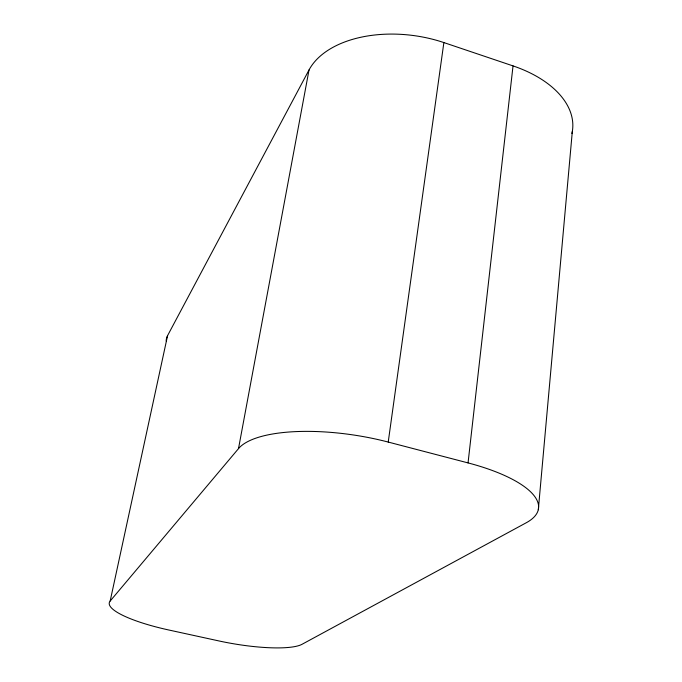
<?xml version="1.0" encoding="UTF-8"?>
<svg xmlns="http://www.w3.org/2000/svg" width="682" height="682" viewBox="0 0 682 682"><rect width="100%" height="100%" fill="white"/><g stroke="black" fill="none" stroke-linecap="round" stroke-linejoin="round"><path stroke-width="1.02" d="M538.311 509.752L572.317 131.515M167.576 335.629L110.169 601.03A75.728 16.266 10.3 0 0 168.821 630.006L218.717 640.892A70.86 15.089 9.8 0 0 302.066 644.277L526.223 522.779A117.594 38.431 7.6 0 0 468.048 462.908L513.034 65.907L443.871 42.574A101.49 61.525 7.6 0 0 309.023 69.948L167.576 335.629A69.726 28.329 11.1 0 0 166.178 341.043M110.169 601.03L238.504 448.62A115.07 38.516 8.7 0 1 388.228 442.064L443.871 42.574M238.504 448.62L309.023 69.948M388.228 442.064L468.048 462.908M513.034 65.907A103.937 61.602 5.2 0 1 571.925 133.51"/></g></svg>
